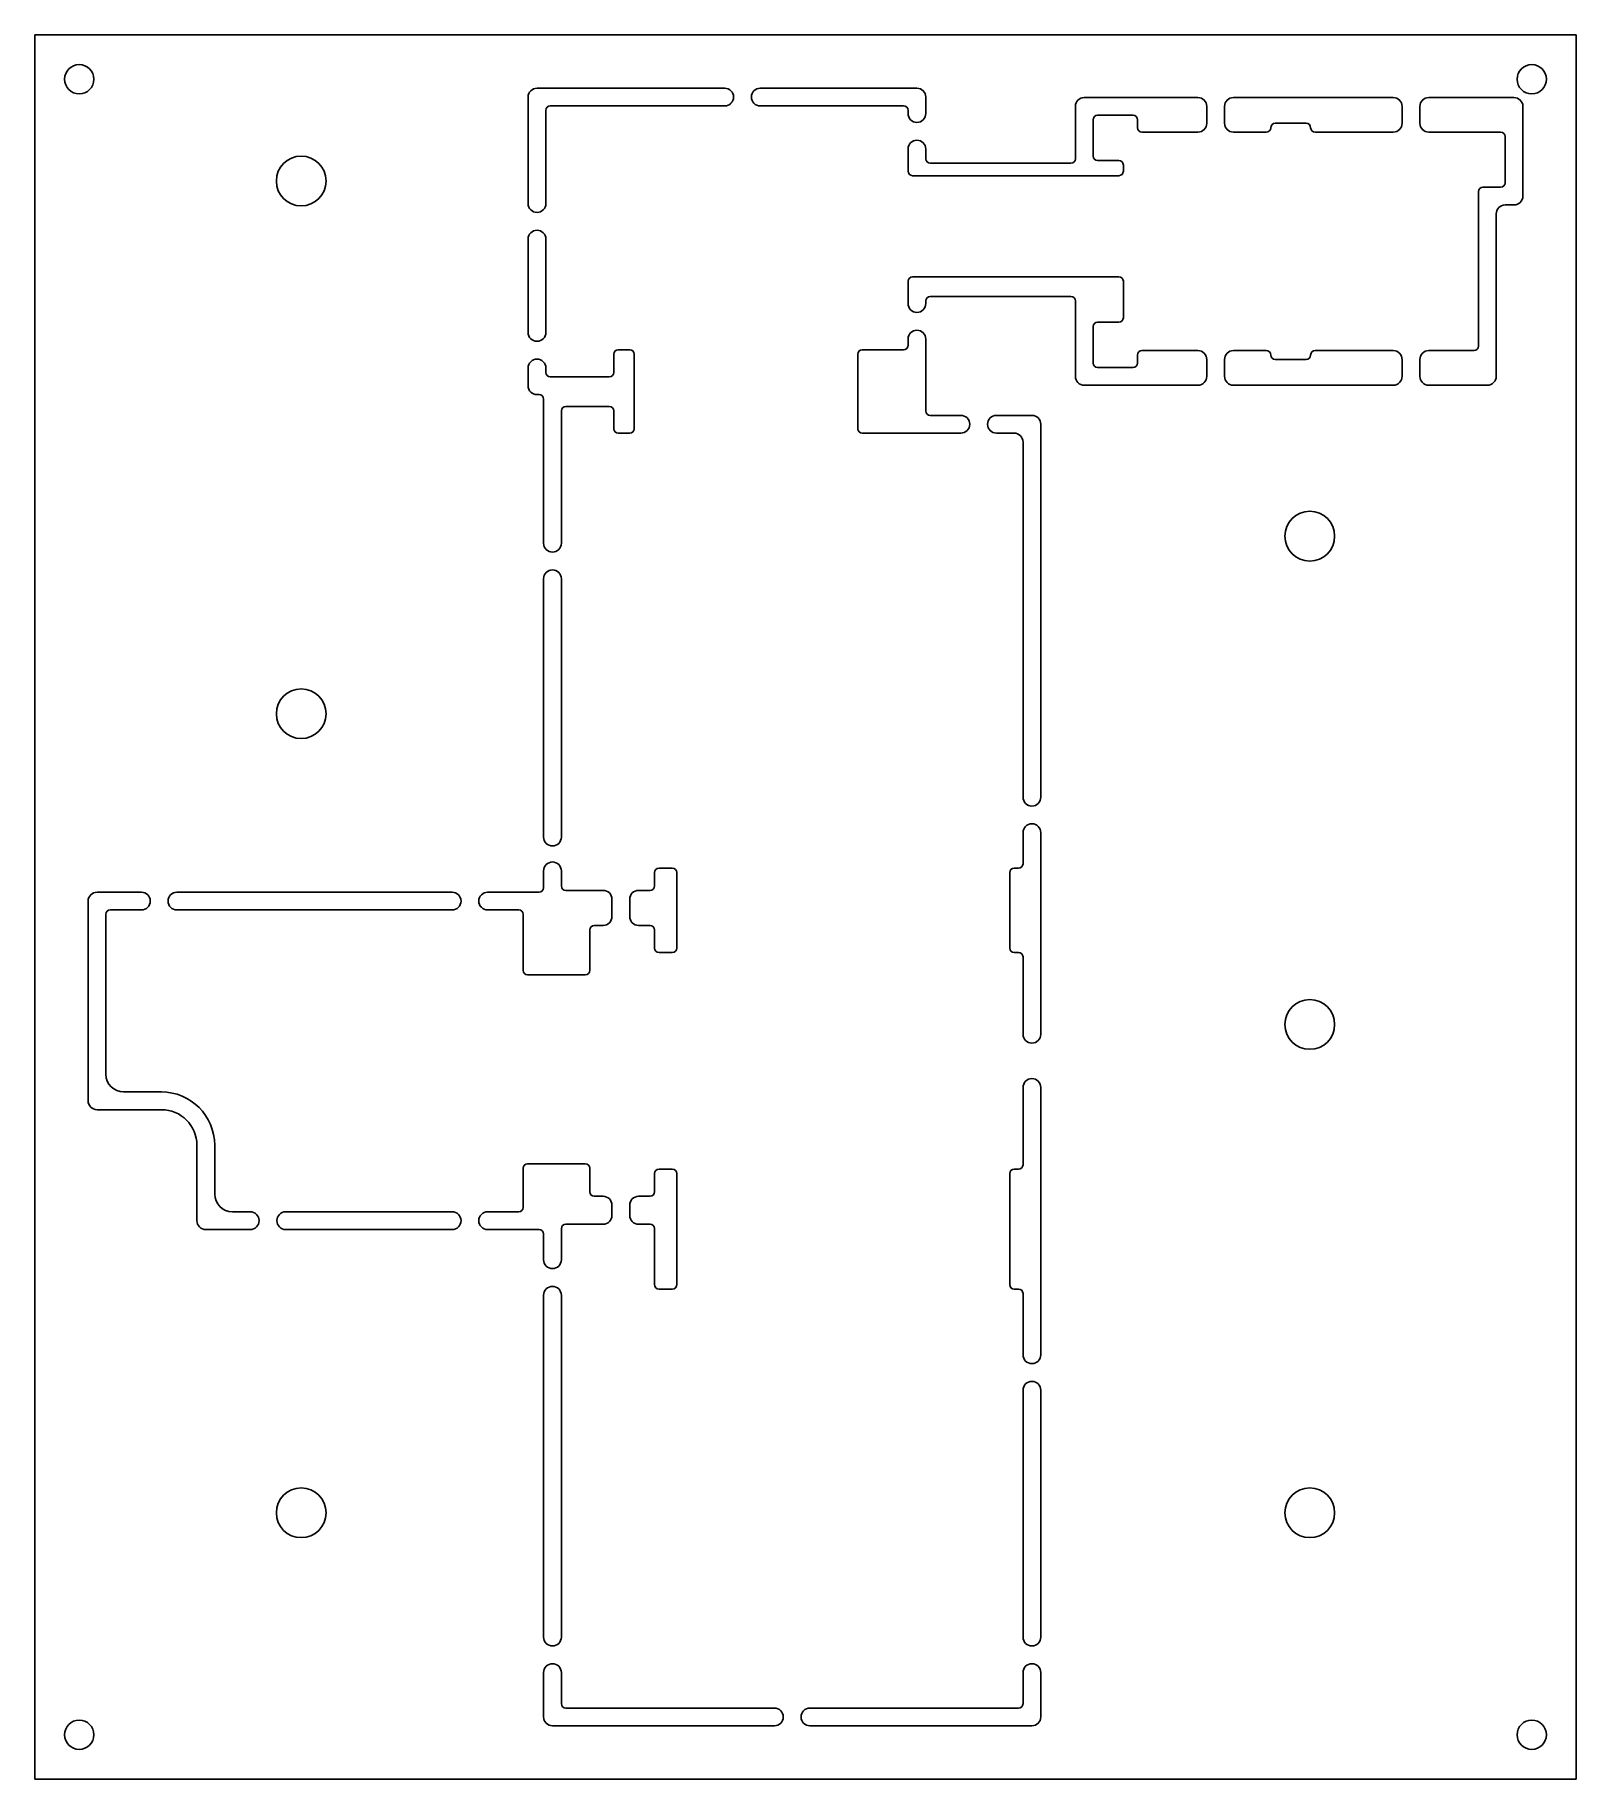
# Model space of a CAD drawing. Extents: x 0 to 174, y 0 to 196.
import ezdxf

# ---------------------------------------------------------------- set-up
doc = ezdxf.new("R2010")
doc.units = 0
doc.layers.add('48', color=6, linetype='CONTINUOUS')

msp = doc.modelspace()

# ---------------------------------------------------------------- linework, layer by layer
at = {"layer": '48'}
for p, q in [((0, 0), (0, 196.458)), ((0, 196.458), (173.6, 196.458)), ((173.6, 196.458), (173.6, 0)), ((55.558, 177.458), (55.558, 189.458)), ((77.7, 190.458), (56.558, 190.458)), ((99.35, 190.458), (81.7, 190.458)), ((100.35, 189.458), (100.35, 187.6)), ((118.2, 189.4), (131, 189.4)), ((135, 189.4), (153, 189.4)), ((157, 189.4), (166.6, 189.4)), ((57.558, 177.458), (57.558, 187.958)), ((77.7, 188.458), (58.058, 188.458)), ((97.85, 188.458), (81.7, 188.458)), ((98.35, 187.958), (98.35, 187.6)), ((117.2, 182.5), (117.2, 188.4)), ((119.2, 182.8), (119.2, 186.9)), ((123.7, 187.4), (119.7, 187.4)), ((124.2, 186), (124.2, 186.9)), ((132, 188.4), (132, 186.5)), ((134, 186.5), (134, 188.4)), ((154, 188.4), (154, 186.5)), ((156, 186.5), (156, 188.4)), ((167.6, 188.4), (167.6, 178.3)), ((124.7, 185.5), (131, 185.5)), ((135, 185.5), (138.7, 185.5)), ((143.2, 186.5), (139.7, 186.5)), ((144.2, 185.5), (153, 185.5)), ((157, 185.5), (165.1, 185.5)), ((165.6, 179.8), (165.6, 185)), ((98.35, 183.6), (98.35, 181.1)), ((100.35, 182.5), (100.35, 183.6)), ((116.7, 182), (100.85, 182)), ((122.1, 182.3), (119.7, 182.3)), ((122.6, 181.1), (122.6, 181.8)), ((122.1, 180.6), (98.85, 180.6)), ((162.6, 161.4), (162.6, 178.8)), ((163.1, 179.3), (165.1, 179.3)), ((166.6, 177.3), (165.6, 177.3)), ((164.6, 176.3), (164.6, 158)), ((55.558, 162.942), (55.558, 173.458)), ((57.558, 162.942), (57.558, 173.458)), ((98.85, 169.2), (122.1, 169.2)), ((98.35, 166.2), (98.35, 168.7)), ((116.7, 167), (100.85, 167)), ((122.6, 168.7), (122.6, 164.6)), ((100.35, 166.5), (100.35, 166.2)), ((117.2, 158), (117.2, 166.5)), ((119.2, 163.6), (119.2, 159.5)), ((122.1, 164.1), (119.7, 164.1)), ((98.35, 161.5), (98.35, 162.2)), ((100.35, 162.2), (100.358, 154.1)), ((65.2, 158.442), (65.2, 160.5)), ((65.7, 161), (67, 161)), ((67.5, 160.5), (67.5, 152.1)), ((92.7, 152.1), (92.7, 160.5)), ((93.2, 161), (97.85, 161)), ((124.2, 160.4), (124.2, 159.5)), ((131, 160.9), (124.7, 160.9)), ((132, 159.9), (132, 158)), ((134, 158), (134, 159.9)), ((138.7, 160.9), (135, 160.9)), ((139.7, 159.9), (143.2, 159.9)), ((153, 160.9), (144.2, 160.9)), ((154, 159.9), (154, 158)), ((156, 158), (156, 159.9)), ((162.1, 160.9), (157, 160.9)), ((55.558, 156.942), (55.558, 158.942)), ((57.558, 158.442), (57.558, 158.942)), ((58.058, 157.942), (64.7, 157.942)), ((123.7, 159), (119.7, 159)), ((56.8, 155.942), (56.558, 155.942)), ((57.3, 139.2), (57.3, 155.442)), ((131, 157), (118.2, 157)), ((153, 157), (135, 157)), ((163.6, 157), (157, 157)), ((59.3, 139.2), (59.3, 154.1)), ((59.8, 154.6), (64.7, 154.6)), ((65.2, 154.1), (65.2, 152.1)), ((100.858, 153.6), (104.3, 153.6)), ((108.3, 153.6), (112.3, 153.6)), ((67, 151.6), (65.7, 151.6)), ((93.2, 151.6), (104.3, 151.6)), ((108.3, 151.6), (110.3, 151.6)), ((113.3, 152.6), (113.3, 110.6)), ((111.3, 150.6), (111.3, 110.6)), ((57.3, 106.1), (57.3, 135.2)), ((59.3, 106.1), (59.3, 135.2)), ((111.3, 106.6), (111.3, 103.1)), ((113.3, 106.6), (113.3, 83.9)), ((57.3, 100.4), (57.3, 102.3)), ((59.3, 100.6), (59.3, 102.3)), ((70.3, 102.6), (71.8, 102.6)), ((110.3, 102.6), (110.8, 102.6)), ((69.8, 102.1), (69.8, 100.6)), ((72.3, 102.1), (72.3, 93.6)), ((109.8, 93.6), (109.8, 102.1)), ((6, 76.4), (6, 98.9)), ((7, 99.9), (12, 99.9)), ((16, 99.9), (47, 99.9)), ((51, 99.9), (56.8, 99.9)), ((59.8, 100.1), (64, 100.1)), ((65, 99.1), (65, 97.158)), ((67, 97.158), (67, 99.1)), ((68, 100.1), (69.3, 100.1)), ((8, 97.4), (8, 79.4)), ((8.5, 97.9), (12, 97.9)), ((16, 97.9), (47, 97.9)), ((51, 97.9), (54.5, 97.9)), ((55, 91.1), (55, 97.4)), ((62.5, 95.658), (62.5, 91.1)), ((63, 96.158), (64, 96.158)), ((68, 96.158), (69.3, 96.158)), ((69.8, 93.6), (69.8, 95.658)), ((71.8, 93.1), (70.3, 93.1)), ((110.3, 93.1), (110.8, 93.1)), ((111.3, 92.6), (111.3, 83.9)), ((62, 90.6), (55.5, 90.6)), ((10, 77.4), (14.252, 77.4)), ((111.3, 77.9), (111.3, 69.2)), ((113.3, 77.9), (113.3, 47.8)), ((14.252, 75.4), (7, 75.4)), ((18.252, 62.9), (18.252, 71.4)), ((20.252, 71.4), (20.252, 65.9)), ((55, 64.4), (55, 68.8)), ((55.5, 69.3), (62, 69.3)), ((62.5, 68.8), (62.5, 66.142)), ((69.8, 66.142), (69.8, 68.2)), ((70.3, 68.7), (71.8, 68.7)), ((72.3, 68.2), (72.3, 55.7)), ((109.8, 55.7), (109.8, 68.2)), ((110.3, 68.7), (110.8, 68.7)), ((63, 65.642), (64, 65.642)), ((68, 65.642), (69.3, 65.642)), ((24.252, 63.9), (22.252, 63.9)), ((47, 63.9), (28.252, 63.9)), ((51, 63.9), (54.5, 63.9)), ((65, 64.642), (65, 63.5)), ((67, 63.5), (67, 64.642)), ((24.252, 61.9), (19.252, 61.9)), ((47, 61.9), (28.252, 61.9)), ((56.8, 61.9), (51, 61.9)), ((57.3, 58.5), (57.3, 61.4)), ((59.3, 58.5), (59.3, 62)), ((59.8, 62.5), (64, 62.5)), ((68, 62.5), (69.3, 62.5)), ((69.8, 62), (69.8, 55.7)), ((71.8, 55.2), (70.3, 55.2)), ((110.8, 55.2), (110.3, 55.2)), ((57.3, 16), (57.3, 54.5)), ((59.3, 16), (59.3, 54.5)), ((111.3, 54.7), (111.3, 47.8)), ((111.3, 43.8), (111.3, 16)), ((113.3, 43.8), (113.3, 16)), ((57.3, 7), (57.3, 12)), ((59.3, 8.5), (59.3, 12)), ((111.3, 12), (111.3, 8.5)), ((113.3, 12), (113.3, 7)), ((83.3, 8), (59.8, 8)), ((110.8, 8), (87.3, 8)), ((83.3, 6), (58.3, 6)), ((112.3, 6), (87.3, 6)), ((173.6, 0), (0, 0))]:
    msp.add_line(p, q, dxfattribs=at)
for centre, radius in [((5, 191.458), 1.65), ((168.6, 191.458), 1.65), ((30, 180), 2.8), ((143.6, 140), 2.8), ((30, 120), 2.8), ((143.6, 85), 2.8), ((30, 30), 2.8), ((143.6, 30), 2.8), ((5, 5), 1.65), ((168.6, 5), 1.65)]:
    msp.add_circle(centre, radius, dxfattribs=at)
for centre, radius, start, end in [((56.558, 189.458), 1, 90, 180), ((77.7, 189.458), 1, 270, 90), ((81.7, 189.458), 1, 90, 270), ((99.35, 189.458), 1, 0, 90), ((118.2, 188.4), 1, 90, 180), ((131, 188.4), 1, 0, 90), ((135, 188.4), 1, 90, 180), ((153, 188.4), 1, 0, 90), ((157, 188.4), 1, 90, 180), ((166.6, 188.4), 1, 0, 90), ((58.058, 187.958), 0.5, 90, 180), ((97.85, 187.958), 0.5, 0, 90), ((99.35, 187.6), 1, 180, 0), ((119.7, 186.9), 0.5, 90, 180), ((123.7, 186.9), 0.5, 0, 90), ((124.7, 186), 0.5, 180, 270), ((131, 186.5), 1, 270, 0), ((135, 186.5), 1, 180, 270), ((138.7, 186), 0.5, 270, 0), ((139.7, 186), 0.5, 90, 180), ((143.2, 186), 0.5, 0, 90), ((144.2, 186), 0.5, 180, 270), ((153, 186.5), 1, 270, 0), ((157, 186.5), 1, 180, 270), ((165.1, 185), 0.5, 0, 90), ((99.35, 183.6), 1, 90, 180), ((99.35, 183.6), 1, 0, 90), ((119.7, 182.8), 0.5, 180, 270), ((98.85, 181.1), 0.5, 180, 270), ((100.85, 182.5), 0.5, 180, 270), ((116.7, 182.5), 0.5, 270, 0), ((122.1, 181.8), 0.5, 0, 90), ((122.1, 181.1), 0.5, 270, 0), ((163.1, 178.8), 0.5, 90, 180), ((165.1, 179.8), 0.5, 270, 0), ((56.558, 177.458), 1, 180, 0), ((165.6, 176.3), 1, 90, 180), ((166.6, 178.3), 1, 270, 0), ((56.558, 173.458), 1, 0, 180), ((98.85, 168.7), 0.5, 90, 180), ((122.1, 168.7), 0.5, 0, 90), ((100.85, 166.5), 0.5, 90, 180), ((116.7, 166.5), 0.5, 0, 90), ((99.35, 166.2), 1, 180, 270), ((99.35, 166.2), 1, 270, 0), ((99.35, 162.2), 1, 0, 180), ((119.7, 163.6), 0.5, 90, 180), ((122.1, 164.6), 0.5, 270, 0), ((56.558, 162.942), 1, 180, 0), ((97.85, 161.5), 0.5, 270, 0), ((162.1, 161.4), 0.5, 270, 0), ((56.558, 158.942), 1, 0, 180), ((65.7, 160.5), 0.5, 90, 180), ((67, 160.5), 0.5, 0, 90), ((93.2, 160.5), 0.5, 90, 180), ((119.7, 159.5), 0.5, 180, 270), ((123.7, 159.5), 0.5, 270, 0), ((124.7, 160.4), 0.5, 90, 180), ((131, 159.9), 1, 0, 90), ((135, 159.9), 1, 90, 180), ((138.7, 160.4), 0.5, 0, 90), ((139.7, 160.4), 0.5, 180, 270), ((143.2, 160.4), 0.5, 270, 0), ((144.2, 160.4), 0.5, 90, 180), ((153, 159.9), 1, 0, 90), ((157, 159.9), 1, 90, 180), ((58.058, 158.442), 0.5, 180, 270), ((64.7, 158.442), 0.5, 270, 0), ((118.2, 158), 1, 180, 270), ((131, 158), 1, 270, 0), ((135, 158), 1, 180, 270), ((153, 158), 1, 270, 0), ((157, 158), 1, 180, 270), ((163.6, 158), 1, 270, 0), ((56.558, 156.942), 1, 180, 270), ((56.8, 155.442), 0.5, 0, 90), ((59.8, 154.1), 0.5, 90, 180), ((64.7, 154.1), 0.5, 0, 90), ((100.858, 154.1), 0.5, 180, 270), ((104.3, 152.6), 1, 270, 90), ((108.3, 152.6), 1, 90, 270), ((112.3, 152.6), 1, 0, 90), ((65.7, 152.1), 0.5, 180, 270), ((67, 152.1), 0.5, 270, 0), ((93.2, 152.1), 0.5, 180, 270), ((110.3, 150.6), 1, 0, 90), ((58.3, 139.2), 1, 180, 0), ((58.3, 135.2), 1, 0, 180), ((112.3, 110.6), 1, 180, 0), ((58.3, 106.1), 1, 180, 0), ((112.3, 106.6), 1, 0, 180), ((58.3, 102.3), 1, 0, 180), ((70.3, 102.1), 0.5, 90, 180), ((71.8, 102.1), 0.5, 0, 90), ((110.3, 102.1), 0.5, 90, 180), ((110.8, 103.1), 0.5, 270, 0), ((56.8, 100.4), 0.5, 270, 0), ((59.8, 100.6), 0.5, 180, 270), ((69.3, 100.6), 0.5, 270, 0), ((7, 98.9), 1, 90, 180), ((12, 98.9), 1, 270, 90), ((16, 98.9), 1, 90, 270), ((47, 98.9), 1, 270, 90), ((51, 98.9), 1, 90, 270), ((64, 99.1), 1, 0, 90), ((68, 99.1), 1, 90, 180), ((8.5, 97.4), 0.5, 90, 180), ((54.5, 97.4), 0.5, 0, 90), ((64, 97.158), 1, 270, 0), ((68, 97.158), 1, 180, 270), ((63, 95.658), 0.5, 90, 180), ((69.3, 95.658), 0.5, 0, 90), ((70.3, 93.6), 0.5, 180, 270), ((71.8, 93.6), 0.5, 270, 0), ((110.3, 93.6), 0.5, 180, 270), ((110.8, 92.6), 0.5, 0, 90), ((55.5, 91.1), 0.5, 180, 270), ((62, 91.1), 0.5, 270, 0), ((112.3, 83.9), 1, 180, 0), ((10, 79.4), 2, 180, 270), ((112.3, 77.9), 1, 0, 180), ((14.252, 71.4), 6, 0, 90), ((7, 76.4), 1, 180, 270), ((14.252, 71.4), 4, 0, 90), ((55.5, 68.8), 0.5, 90, 180), ((62, 68.8), 0.5, 0, 90), ((110.8, 69.2), 0.5, 270, 0), ((70.3, 68.2), 0.5, 90, 180), ((71.8, 68.2), 0.5, 0, 90), ((110.3, 68.2), 0.5, 90, 180), ((22.252, 65.9), 2, 180, 270), ((63, 66.142), 0.5, 180, 270), ((64, 64.642), 1, 0, 90), ((68, 64.642), 1, 90, 180), ((69.3, 66.142), 0.5, 270, 0), ((19.252, 62.9), 1, 180, 270), ((24.252, 62.9), 1, 270, 90), ((28.252, 62.9), 1, 90, 270), ((47, 62.9), 1, 270, 90), ((51, 62.9), 1, 90, 270), ((54.5, 64.4), 0.5, 270, 0), ((64, 63.5), 1, 270, 0), ((68, 63.5), 1, 180, 270), ((56.8, 61.4), 0.5, 0, 90), ((59.8, 62), 0.5, 90, 180), ((69.3, 62), 0.5, 0, 90), ((58.3, 58.5), 1, 180, 0), ((58.3, 54.5), 1, 0, 180), ((70.3, 55.7), 0.5, 180, 270), ((71.8, 55.7), 0.5, 270, 0), ((110.3, 55.7), 0.5, 180, 270), ((110.8, 54.7), 0.5, 0, 90), ((112.3, 47.8), 1, 180, 0), ((112.3, 43.8), 1, 0, 180), ((58.3, 16), 1, 180, 0), ((112.3, 16), 1, 180, 0), ((58.3, 12), 1, 0, 180), ((112.3, 12), 1, 0, 180), ((59.8, 8.5), 0.5, 180, 270), ((83.3, 7), 1, 270, 90), ((87.3, 7), 1, 90, 270), ((110.8, 8.5), 0.5, 270, 0), ((58.3, 7), 1, 180, 270), ((112.3, 7), 1, 270, 0)]:
    msp.add_arc(centre, radius, start, end, dxfattribs=at)

doc.saveas('drawing.dxf')
